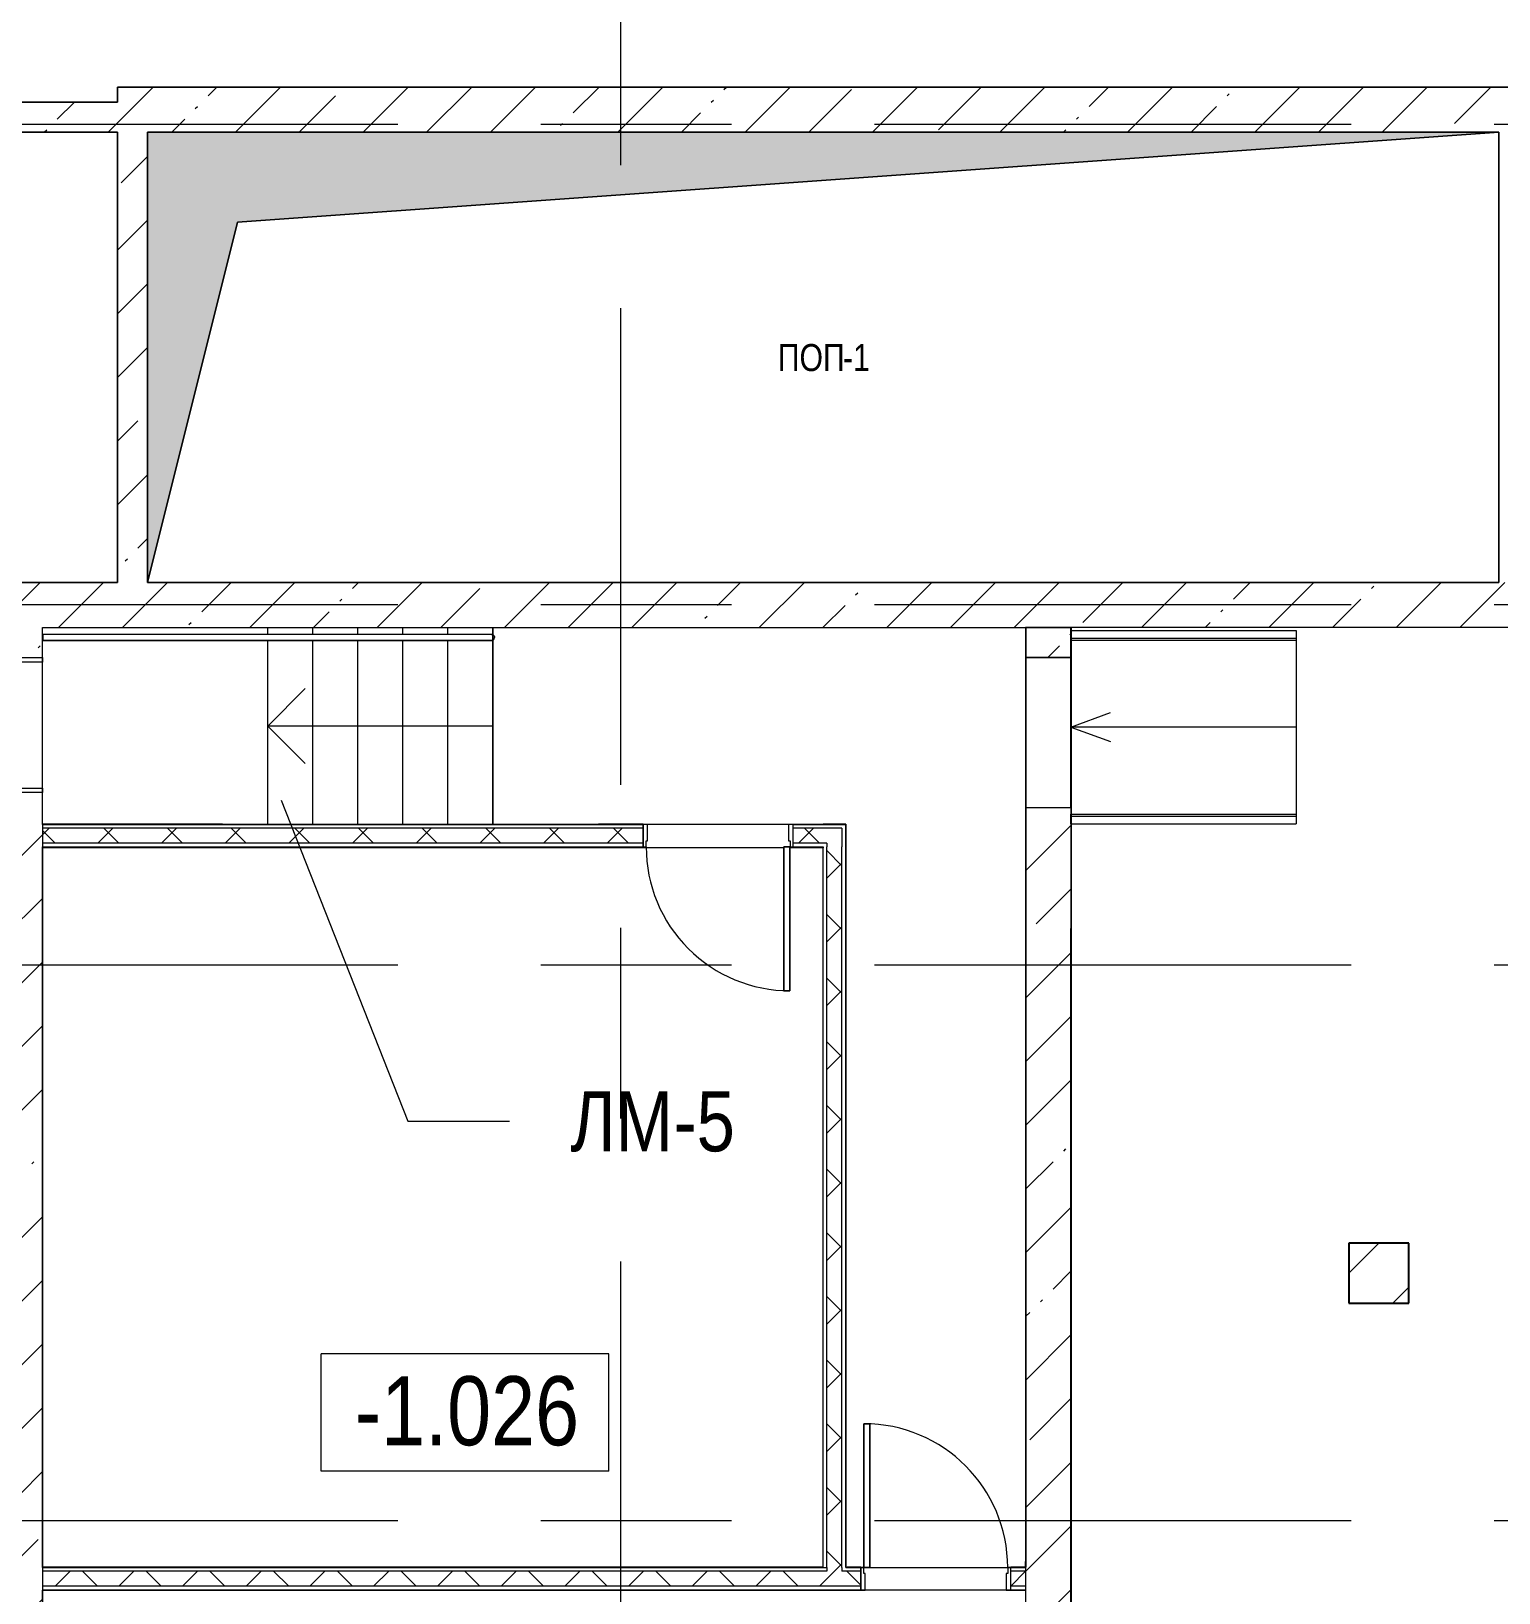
# Model space of a CAD drawing. Header units: millimetres. Extents: x 48966 to 155647, y -43515 to 30475.
# Drawn here: x 82007 to 91782, y 1937 to 12339 of the extents above; entities that cross this region are included whole.
import ezdxf

# ---------------------------------------------------------------- set-up
doc = ezdxf.new("R2010")
doc.units = ezdxf.units.MM
doc.linetypes.add('Осевые', pattern=[6350, 1270, -952.5, 3175, -952.5])
for name, color, linetype, lineweight in [('Двери', 7, 'Continuous', 9), ('Каркас_Импост', 7, 'Continuous', 9), ('Колонны', 7, 'Continuous', 9), ('Колонны-1', 7, 'Continuous', 25), ('Контуры', 7, 'Continuous', 9), ('Линии подступенков-1', 7, 'Continuous', 9), ('Линии свеса', 7, 'Continuous', 9), ('Марки помещений', 7, 'Continuous', 9), ('Обобщенные модели', 7, 'Continuous', 9), ('Общие ребра', 7, 'Continuous', 9), ('Ограждение', 7, 'Continuous', 9), ('Ограничения', 7, 'Continuous', 9), ('Оси-2', 7, 'Осевые', 9), ('Пандус', 7, 'Continuous', 9), ('Панель', 7, 'Continuous', 9), ('Перекрытия', 7, 'Continuous', 9), ('Перила', 7, 'Continuous', 9), ('Поручни', 7, 'Continuous', 9), ('Стены-1', 7, 'Continuous', 18), ('Стрелки вверх', 7, 'Continuous', 9), ('Текстовые примечания', 7, 'Continuous', 9), ('Типовые аннотации', 7, 'Continuous', 9), ('Черная _1 сплошная', 7, 'Continuous', 9), ('Штриховка разреза', 7, 'Continuous', 9), ('Элементы узлов', 7, 'Continuous', 9), ('Элементы узлов-1', 7, 'Continuous', 5)]:
    doc.layers.add(name, color=color, linetype=linetype, lineweight=lineweight)
doc.layers.add('Обобщенные модели-1', color=7, linetype='Continuous', lineweight=9, true_color=0xffbc79)
doc.styles.add('Arial', font='arial.ttf', dxfattribs={"width": 0.8, "height": 180})
doc.styles.add('Arial Narrow_1', font='ARIALN.TTF', dxfattribs={"height": 400})
doc.styles.add('Arial Narrow_2', font='ARIALN.TTF', dxfattribs={"height": 460})
pattern_1 = [(45, (0, 0), (-424.264, 424.264), [600, -100, 20, -100]), (45, (0, 424), (-424.264, 424.264), [])]
pattern_2 = [(45, (0, 0), (-212.132, 212.132), []), (135, (0, 0), (-212.132, -212.132), [])]

# ---------------------------------------------------------------- blocks, each defined once
blk = doc.blocks.new('Колона монолитная92 - Колона монолитная-525558-План -1-го этажа на отм_ -10_350')
at = {"layer": 'Колонны'}
h = blk.add_hatch(dxfattribs=at)
h.set_pattern_fill('FP_10', color=256, style=0, pattern_type=2)
h.set_pattern_definition([(45, (-389, -15980.8), (-493.914, 493.914), []), (45, (104.9, -15980.8), (-493.914, 493.914), [873.125, -174.625, 6.706, -167.919])])
h.paths.add_polyline_path([(90793, -12114), (90793, -11714), (90393, -11714), (90393, -12114)], flags=0)
at = {"layer": 'Колонны-1'}
for p, q in [((90793, -11714), (90393, -11714)), ((90393, -11714), (90393, -12114)), ((90793, -12114), (90793, -11714)), ((90393, -12114), (90793, -12114))]:
    blk.add_line(p, q, dxfattribs=at)
blk = doc.blocks.new('170_ОтверстиеПрямоугольноеВертикальное - 170_ОтверстиеПрямоугольноеВертикальное-5689210-План -1-го этажа на отм_ -10_350')
at = {"layer": 'Обобщенные модели'}
for p, q in [((-4500, -1500), (-4500, 1500)), ((-4500, 1500), (4500, 1500)), ((4500, 1500), (4500, -1500)), ((4500, -1500), (-4500, -1500))]:
    blk.add_line(p, q, dxfattribs=at)
blk = doc.blocks.new('Дверь - Однопольная - ДВ2__21х9-6240637-План -1-го этажа на отм_ -10_350')
at = {"layer": 'Двери'}
for p, q in [((-429, -150), (-389, -150)), ((-429, -1008), (-429, -150)), ((-389, -150), (-389, -1008)), ((-389, -1008), (-429, -1008))]:
    blk.add_line(p, q, dxfattribs=at)
blk.add_arc((-429, -150), 858, 270, 0, dxfattribs=at)
at = {"layer": 'Каркас_Импост'}
for p, q in [((-450, 150), (-420, 150)), ((-450, -150), (-450, 150)), ((-420, 150), (-420, -110)), ((420, 150), (450, 150)), ((420, -110), (420, 150)), ((450, 150), (450, -150)), ((-430, -150), (-450, -150)), ((-430, -110), (-430, -150)), ((-420, -110), (-430, -110)), ((430, -110), (420, -110)), ((430, -150), (430, -110)), ((450, -150), (430, -150))]:
    blk.add_line(p, q, dxfattribs=at)
at = {"layer": 'Панель'}
for p, q in [((-389, -150), (-429, -150)), ((-429, -150), (-429, -1008)), ((-389, -1008), (-389, -150)), ((-429, -1008), (-389, -1008))]:
    blk.add_line(p, q, dxfattribs=at)
blk = doc.blocks.new('Дверь - Однопольная - ДВ2_21х10-6240634-План -1-го этажа на отм_ -10_350')
at = {"layer": 'Двери'}
for p, q in [((-439, 1033), (-479, 1033)), ((-479, 1033), (-479, 75)), ((-439, 75), (-439, 1033)), ((-479, 75), (-439, 75))]:
    blk.add_line(p, q, dxfattribs=at)
blk.add_arc((-479, 75), 958, 360, 90, dxfattribs=at)
at = {"layer": 'Каркас_Импост'}
for p, q in [((-480, 75), (-500, 75)), ((-500, 75), (-500, -75)), ((-480, 35), (-480, 75)), ((-470, 35), (-480, 35)), ((-470, -75), (-470, 35)), ((480, 35), (470, 35)), ((470, 35), (470, -75)), ((500, 75), (480, 75)), ((480, 75), (480, 35)), ((500, -75), (500, 75)), ((-500, -75), (-470, -75)), ((470, -75), (500, -75))]:
    blk.add_line(p, q, dxfattribs=at)
at = {"layer": 'Панель'}
for p, q in [((-479, 1033), (-439, 1033)), ((-479, 75), (-479, 1033)), ((-439, 1033), (-439, 75)), ((-439, 75), (-479, 75))]:
    blk.add_line(p, q, dxfattribs=at)
blk = doc.blocks.new('Ограждение - Ограждение-6219140-План -1-го этажа на отм_ -10_350')
at = {"layer": 'Поручни'}
for p, q in [((88932, 7124), (90432, 7124)), ((88932, 7104), (88932, 7124)), ((88932, 7110), (90432, 7110)), ((88932, 7060), (88932, 7110)), ((88932, 7105), (88932, 7109)), ((90432, 7124), (90432, 7104)), ((90432, 7110), (90432, 7060)), ((90432, 7109), (90432, 7105)), ((88932, 7060), (90432, 7060))]:
    blk.add_line(p, q, dxfattribs=at)
blk = doc.blocks.new('Ограждение - Ограждение-6219171-План -1-го этажа на отм_ -10_350')
at = {"layer": 'Поручни'}
for p, q in [((88932, 8346), (90432, 8346)), ((88932, 8296), (88932, 8346)), ((90432, 8346), (90432, 8296)), ((88932, 8297), (88932, 8301)), ((88932, 8282), (88932, 8301)), ((88932, 8296), (90432, 8296)), ((88932, 8282), (90432, 8282)), ((90432, 8301), (90432, 8297)), ((90432, 8301), (90432, 8282))]:
    blk.add_line(p, q, dxfattribs=at)
blk = doc.blocks.new('Тип перил - Перила_Внутренний_-8441504-План -1-го этажа на отм_ -10_350')
at = {"layer": 'Перила'}
for p, q in [((83569, 8320), (82084, 8320)), ((82084, 8318), (82084, 8283)), ((82084, 8283), (82084, 8318)), ((82084, 8280), (83569, 8280)), ((85082, 8320), (83583, 8320)), ((83583, 8280), (85082, 8280))]:
    blk.add_line(p, q, dxfattribs=at)
at = {"layer": 'Перила', "flags": 128}
for points in [[(83583, 8320), (83582, 8320), (83581, 8320), (83580, 8320), (83579, 8320), (83578, 8320), (83577, 8320), (83575, 8320), (83574, 8320), (83573, 8320), (83572, 8320), (83571, 8320), (83569, 8320), (83569, 8320)], [(83569, 8280), (83570, 8280), (83572, 8280), (83573, 8280), (83574, 8280), (83575, 8280), (83576, 8280), (83578, 8280), (83579, 8280), (83580, 8280), (83581, 8280), (83582, 8280), (83583, 8280), (83583, 8280)], [(85082, 8318), (85082, 8314), (85082, 8310), (85082, 8305), (85082, 8300), (85082, 8295), (85082, 8290), (85082, 8286), (85082, 8283)], [(85082, 8310), (85082, 8314), (85082, 8318)], [(85082, 8291), (85082, 8295), (85082, 8300), (85082, 8303)], [(85082, 8283), (85082, 8286), (85082, 8288)]]:
    blk.add_lwpolyline(points, dxfattribs=at)
blk = doc.blocks.new('Тип перил - d 40 mm-4459119-План -1-го этажа на отм_ -10_350')
at = {"layer": 'Ограничения', "flags": 128}
for points in [[(85072, 8320), (85074, 8320), (85076, 8320), (85077, 8320), (85079, 8319), (85080, 8319), (85082, 8318), (85083, 8317), (85084, 8317), (85085, 8316), (85086, 8315), (85086, 8314), (85087, 8314), (85088, 8313), (85088, 8312), (85089, 8312), (85089, 8311), (85090, 8310), (85090, 8310), (85090, 8309), (85091, 8309), (85091, 8308), (85091, 8308), (85091, 8307), (85091, 8307), (85091, 8306), (85092, 8306), (85092, 8305), (85092, 8305), (85092, 8304), (85092, 8304), (85092, 8303), (85092, 8303), (85092, 8303), (85092, 8302), (85092, 8302), (85092, 8302), (85092, 8301), (85092, 8301), (85092, 8300), (85092, 8300)], [(85072, 8280), (85074, 8280), (85076, 8281), (85077, 8281), (85079, 8281), (85080, 8282), (85082, 8283), (85083, 8283), (85084, 8284), (85085, 8285), (85086, 8285), (85086, 8286), (85087, 8287), (85088, 8288), (85088, 8288), (85089, 8289), (85089, 8290), (85090, 8290), (85090, 8291), (85090, 8292), (85091, 8292), (85091, 8293), (85091, 8293), (85091, 8294), (85091, 8294), (85091, 8295), (85092, 8295), (85092, 8295), (85092, 8296), (85092, 8296), (85092, 8297), (85092, 8297), (85092, 8298), (85092, 8298), (85092, 8298), (85092, 8299), (85092, 8299), (85092, 8299), (85092, 8300), (85092, 8300), (85092, 8300)]]:
    blk.add_lwpolyline(points, dxfattribs=at)
blk = doc.blocks.new('Тип перил - d 40 mm-V2-План -1-го этажа на отм_ -10_350')
at = {"layer": 'Ограничения'}
blk.add_line((0, 0), (0, 0), dxfattribs=at)
blk.add_line((0, 0), (0, 0), dxfattribs=at)
at = {"layer": 'Ограничения', "flags": 128}
for points in [[(0, 20), (1, 20), (2, 20)], [(2, -20), (1, -20), (0, -20), (0, -20)]]:
    blk.add_lwpolyline(points, dxfattribs=at)
blk = doc.blocks.new('Тип перил - Перила_Внутренний_-V3-План -1-го этажа на отм_ -10_350')
at = {"layer": 'Перила'}
for p, q in [((82084, 8280), (82084, 8320)), ((83569, 8320), (82084, 8320)), ((83569, 8280), (82084, 8280)), ((83593, 8320), (83569, 8320)), ((83593, 8280), (83569, 8280)), ((85082, 8320), (83593, 8320)), ((85082, 8280), (83593, 8280)), ((85082, 8280), (85082, 8320))]:
    blk.add_line(p, q, dxfattribs=at)
blk = doc.blocks.new('Марка помещения_Р - Марка помещения-4575829-План -1-го этажа на отм_ -10_350')
at = {"layer": 'Марки помещений'}
for p, q in [((-4.79375, -1.95625), (-4.79375, 1.95625)), ((4.79375, 1.95625), (-4.79375, 1.95625)), ((4.79375, -1.95625), (4.79375, 1.95625)), ((4.79375, -1.95625), (-4.79375, -1.95625))]:
    blk.add_line(p, q, dxfattribs=at)

msp = doc.modelspace()

# ---------------------------------------------------------------- hatches: boundary and pattern name
at = {"layer": 'Штриховка разреза'}
h = msp.add_hatch(dxfattribs=at)
h.set_pattern_fill('FP_61', color=256, style=0, pattern_type=2)
h.set_pattern_definition(pattern_1)
h.paths.add_polyline_path([(92081.6, 11667.1), (92081.6, 11967.1), (82581.6, 11967.1), (82581.6, 11667.1), (91781.6, 11667.1)], flags=0)
h = msp.add_hatch(dxfattribs=at)
h.set_pattern_fill('FP_61', color=256, style=0, pattern_type=2)
h.set_pattern_definition(pattern_1)
h.paths.add_polyline_path([(77402.1, 11667.1), (82581.6, 11667.1), (82581.6, 11867.1), (76581.6, 11867.1), (76581.6, 11667.1)], flags=0)
h = msp.add_hatch(dxfattribs=at)
h.set_pattern_fill('FP_61', color=256, style=0, pattern_type=2)
h.set_pattern_definition(pattern_1)
h.paths.add_polyline_path([(82747.1, 8667.1), (82781.6, 8667.1), (82781.6, 11667.1), (82581.6, 11667.1), (82581.6, 8667.1)], flags=0)
h = msp.add_hatch(dxfattribs=at)
h.set_pattern_fill('FP_61', color=256, style=0, pattern_type=2)
h.set_pattern_definition(pattern_1)
h.paths.add_polyline_path([(83980.5, 8367.1), (104181.6, 8367.1), (104181.6, 8667.1), (76381.6, 8667.1), (76381.6, 8367.1), (83569.4, 8367.1)], flags=0)
h = msp.add_hatch(dxfattribs=at)
h.set_pattern_fill('FP_61', color=256, style=0, pattern_type=2)
h.set_pattern_definition(pattern_1)
h.paths.add_polyline_path([(82081.6, -16032.9), (82081.6, 7267.1), (81781.6, 7267.1), (81781.6, -16032.9)], flags=0)
h.paths.add_polyline_path([(81781.6, 8167.1), (82081.6, 8167.1), (82081.6, 8367.1), (81781.6, 8365.1)], flags=0)
h = msp.add_hatch(dxfattribs=at)
h.set_pattern_fill('FP_61', color=256, style=0, pattern_type=2)
h.set_pattern_definition(pattern_1)
h.paths.add_polyline_path([(88914.4, 6361.8), (88931.6, 6361.8), (88931.6, 7167.1), (88631.6, 7167.1), (88631.6, 6361.8), (88651.5, 6361.8)], flags=0)
h.paths.add_polyline_path([(88931.6, 8167.1), (88931.6, 8367.1), (88631.6, 8367.1), (88631.6, 8167.1), (88914.4, 8167.1)], flags=0)
h = msp.add_hatch(dxfattribs=at)
h.set_pattern_fill('FP_28', color=256, style=0, pattern_type=2)
h.set_pattern_definition(pattern_2)
h.paths.add_polyline_path([(82081.6, 6930.3), (85786, 6930.3), (85786, 7030.3), (82081.6, 7030.3)], flags=0)
h.paths.add_polyline_path([(87406.6, 6930.3), (87406.6, 7030.3), (87281.6, 7030.3), (87281.6, 6930.3), (87306.6, 6930.3)], flags=0)
h = msp.add_hatch(dxfattribs=at)
h.set_pattern_fill('FP_28', color=256, style=0, pattern_type=2)
h.set_pattern_definition(pattern_2)
h.paths.add_polyline_path([(87281.6, 6930.3), (87281.6, 7030.3), (87081.6, 7030.3), (87081.6, 6930.3), (87269.7, 6930.3)], flags=0)
h.paths.add_polyline_path([(85786, 6930.3), (86081.6, 6932.3), (86081.6, 7030.3), (85786, 7030.3)], flags=0)
h = msp.add_hatch(dxfattribs=at)
h.set_pattern_fill('FP_28', color=256, style=0, pattern_type=2)
h.set_pattern_definition(pattern_2)
h.paths.add_polyline_path([(87306.6, 2080.3), (87406.6, 2080.3), (87406.6, 6930.3), (87306.6, 6930.3), (87306.6, 2105.3)], flags=0)
h = msp.add_hatch(dxfattribs=at)
h.set_pattern_fill('FP_61', color=256, style=0, pattern_type=2)
h.set_pattern_definition(pattern_1)
h.paths.add_polyline_path([(88631.6, -15732.9), (88931.6, -15732.9), (88931.6, -15707.4), (88631.6, -15707.4)], flags=0)
h.paths.add_polyline_path([(88931.6, -12374.4), (88931.6, 6361.8), (88631.6, 6361.8), (88631.6, 2144.4), (88651.5, 2144.4), (88651.5, 1937.1), (88631.6, 1937.1), (88631.6, -12374.4), (88914.4, -12374.4)], flags=0)
h = msp.add_hatch(dxfattribs=at)
h.set_pattern_fill('FP_61', color=256, style=0, pattern_type=2)
h.set_pattern_definition(pattern_1)
h.paths.add_polyline_path([(88637.7, 1937.1), (88651.5, 1937.1), (88651.5, 2144.4), (88631.6, 2144.4), (88631.6, 1937.1)], flags=0)
h = msp.add_hatch(dxfattribs=at)
h.set_pattern_fill('FP_28', color=256, style=0, pattern_type=2)
h.set_pattern_definition(pattern_2)
h.paths.add_polyline_path([(87440.7, 1980.3), (87440.7, 2080.3), (82081.6, 2080.3), (82081.6, 1980.3), (87269.7, 1980.3)], flags=0)
h = msp.add_hatch(dxfattribs=at)
h.set_pattern_fill('FP_28', color=256, style=0, pattern_type=2)
h.set_pattern_definition(pattern_2)
h.paths.add_polyline_path([(88531.6, 1980.3), (88631.6, 1980.3), (88631.6, 2080.3), (88531.6, 2080.3)], flags=0)
h.paths.add_polyline_path([(87531.6, 1980.3), (87531.6, 2080.3), (87440.7, 2080.3), (87440.7, 1980.3)], flags=0)
at = {"layer": 'Элементы узлов-1'}
msp.add_hatch(color=256, dxfattribs=at).paths.add_polyline_path([(82781.6, 8667.1), (83381.6, 11067.1), (91781.6, 11667.1), (82781.6, 11667.1), (82781.6, 8710.5)], flags=0)

# ---------------------------------------------------------------- linework, layer by layer
at = {"layer": 'Контуры'}
for p, q in [((82581.6, 11667), (81011.6, 11667)), ((82581.6, 8667.1), (82581.6, 11667)), ((82581.6, 8667.1), (82581.6, 11666.8)), ((81011.6, 8667.1), (82581.6, 8667.1)), ((81251.6, 8667.1), (82581.6, 8667.1)), ((82081.6, 8311.9), (82081.6, 8367.1)), ((82081.6, 8367.1), (83281.6, 8367.1)), ((83281.6, 8367.1), (83281.6, 8365.3)), ((85081.6, 8365.3), (83281.6, 8365.3)), ((85081.6, 8309.2), (85081.6, 8365.3)), ((82081.6, 8305.1), (82081.6, 8309.7)), ((82081.6, 8298.8), (82081.6, 8303.8)), ((82081.6, 7056.3), (82081.6, 8291.2)), ((85081.6, 8304), (85081.6, 8306.9)), ((85081.6, 8290.9), (85081.6, 8303.1)), ((85081.6, 7055.3), (85081.6, 8288.5)), ((83281.6, 7056.3), (82081.6, 7056.3)), ((85081.6, 7055.3), (83281.6, 7055.3))]:
    msp.add_line(p, q, dxfattribs=at)
at = {"layer": 'Линии подступенков-1'}
for p, q in [((83581.6, 8318.3), (83581.6, 8365.3)), ((83881.6, 8320.3), (83881.6, 8365.3)), ((84181.6, 8320.3), (84181.6, 8365.3)), ((84481.6, 8320.3), (84481.6, 8365.3)), ((84781.6, 8320.3), (84781.6, 8365.3)), ((85081.6, 8309.2), (85081.6, 8365.3)), ((83581.6, 7055.3), (83581.6, 8282.3)), ((83881.6, 7055.3), (83881.6, 8280.3)), ((84181.6, 7055.3), (84181.6, 8280.3)), ((84481.6, 7055.3), (84481.6, 8280.3)), ((84781.6, 7055.3), (84781.6, 8280.3)), ((85081.6, 8304), (85081.6, 8306.9)), ((85081.6, 8290.9), (85081.6, 8303.1)), ((85081.6, 7055.3), (85081.6, 8288.5))]:
    msp.add_line(p, q, dxfattribs=at)
at = {"layer": 'Линии свеса'}
for p, q in [((83581.6, 8318.3), (83581.6, 8365.3)), ((83881.6, 8320.3), (83881.6, 8365.3)), ((84181.6, 8320.3), (84181.6, 8365.3)), ((84481.6, 8320.3), (84481.6, 8365.3)), ((84781.6, 8320.3), (84781.6, 8365.3)), ((83581.6, 7055.3), (83581.6, 8282.3)), ((83881.6, 7055.3), (83881.6, 8280.3)), ((84181.6, 7055.3), (84181.6, 8280.3)), ((84481.6, 7055.3), (84481.6, 8280.3)), ((84781.6, 7055.3), (84781.6, 8280.3))]:
    msp.add_line(p, q, dxfattribs=at)
at = {"layer": 'Обобщенные модели-1'}
for p, q in [((91781.6, 11667.1), (82781.6, 11667.1)), ((82781.6, 11667.1), (82781.6, 8667.1)), ((91781.6, 8667.1), (91781.6, 11667.1)), ((82781.6, 8667.1), (91781.6, 8667.1))]:
    msp.add_line(p, q, dxfattribs=at)
at = {"layer": 'Общие ребра'}
for p, q in [((82081.6, 8167.1), (82081.6, 8367.1)), ((82081.6, 7055.3), (82081.6, 7267.1)), ((82081.6, 7055.3), (82081.6, 7030.3)), ((85786, 7030.3), (82081.6, 7030.3)), ((82081.6, 7030.3), (82081.6, 6930.3)), ((85786, 7055.3), (82083.6, 7055.3)), ((82083.6, 7055.3), (85786, 7055.3)), ((86081.6, 7055.3), (85786, 7055.3)), ((85786, 7055.3), (86081.6, 7055.3)), ((86081.6, 7030.3), (85786, 7030.3)), ((87281.6, 7055.3), (87081.6, 7055.3)), ((87081.6, 7055.3), (87281.6, 7055.3)), ((87281.6, 7030.3), (87081.6, 7030.3)), ((87431.6, 7055.3), (87281.6, 7055.3)), ((87281.6, 7055.3), (87431.6, 7055.3)), ((87406.6, 7030.3), (87281.6, 7030.3)), ((87406.6, 7030.3), (87406.6, 6930.3)), ((85786, 6930.3), (82081.6, 6930.3)), ((82081.6, 6930.3), (82081.6, 6905.3)), ((82083.6, 6905.3), (85786, 6905.3)), ((86081.6, 6930.3), (85786, 6930.3)), ((85786, 6905.3), (86081.6, 6905.3)), ((87281.6, 6930.3), (87081.6, 6930.3)), ((87081.6, 6905.3), (87279.6, 6905.3)), ((87306.6, 6930.3), (87281.6, 6930.3)), ((87306.6, 6930.3), (87306.6, 6905.3)), ((87306.6, 2105.3), (87306.6, 6905.3)), ((87406.6, 6930.3), (87406.6, 6905.3)), ((87406.6, 2105.3), (87406.6, 6905.3)), ((88631.6, 2144.4), (88631.6, 6361.8)), ((88631.6, 6361.8), (88631.6, 2144.4)), ((88931.6, 6361.8), (88931.6, -12374.4)), ((88931.6, -12374.4), (88931.6, 6361.8)), ((82081.6, 2105.3), (82081.6, 2080.3)), ((87281.6, 2105.3), (87306.6, 2105.3)), ((87306.6, 2105.3), (87306.6, 2080.3)), ((87406.6, 2105.3), (87406.6, 2080.3)), ((87440.7, 2105.3), (87433.6, 2105.3)), ((87433.6, 2105.3), (87440.7, 2105.3)), ((87531.6, 2105.3), (87440.7, 2105.3)), ((87440.7, 2105.3), (87531.6, 2105.3)), ((88631.6, 2105.3), (88531.6, 2105.3)), ((88531.6, 2105.3), (88631.6, 2105.3)), ((88631.6, 2107.3), (88631.6, 2144.4)), ((88631.6, 2144.4), (88631.6, 2107.3)), ((88631.6, 2080.3), (88631.6, 2105.3)), ((87306.6, 2080.3), (82081.6, 2080.3)), ((82081.6, 2080.3), (82081.6, 1980.3)), ((87440.7, 1980.3), (82081.6, 1980.3)), ((82081.6, 1980.3), (82081.6, 1955.3)), ((87440.7, 2080.3), (87406.6, 2080.3)), ((87531.6, 2080.3), (87440.7, 2080.3)), ((87531.6, 1980.3), (87440.7, 1980.3)), ((88631.6, 2080.3), (88531.6, 2080.3)), ((88631.6, 1980.3), (88531.6, 1980.3)), ((88631.6, 1980.3), (88631.6, 2080.3)), ((88631.6, 1955.3), (88631.6, 1980.3)), ((82083.6, 1955.3), (87440.7, 1955.3)), ((87440.7, 1955.3), (87531.6, 1955.3)), ((88531.6, 1955.3), (88629.6, 1955.3))]:
    msp.add_line(p, q, dxfattribs=at)
at = {"layer": 'Оси-2'}
for p, q in [((85931.6, 25417.1), (85931.6, -41737.8)), ((150171.6, 11717.1), (50565.6, 11717.1)), ((150171.6, 8517.1), (50565.6, 8517.1)), ((150171.6, 6117.1), (50565.6, 6117.1)), ((150171.6, 2417.1), (50565.6, 2417.1))]:
    msp.add_line(p, q, dxfattribs=at)
at = {"layer": 'Пандус'}
for p, q in [((88931.6, 8304.1), (88931.6, 7104.1)), ((90431.6, 8304.1), (90431.6, 7104.1))]:
    msp.add_line(p, q, dxfattribs=at)
at = {"layer": 'Перекрытия'}
for p, q in [((82581.6, 11867.1), (82581.6, 11967.1)), ((82581.6, 11967.1), (92081.6, 11967.1)), ((74681.6, 11867.1), (82581.6, 11867.1)), ((76581.6, 11667.1), (82581.6, 11667.1)), ((82581.6, 11667.1), (82581.6, 8667.1)), ((82781.6, 11667.1), (91781.6, 11667.1)), ((82781.6, 8667.1), (82781.6, 11667.1)), ((91781.6, 11667.1), (91781.6, 8667.1)), ((82581.6, 8667.1), (81781.6, 8667.1)), ((91781.6, 8667.1), (82781.6, 8667.1)), ((85081.6, 8367.1), (85081.6, 8309.2)), ((88631.6, 8167.1), (88631.6, 8367.1)), ((104181.6, 8367.1), (88931.6, 8367.1)), ((85081.6, 8306.9), (85081.6, 8304)), ((85081.6, 8303.1), (85081.6, 8290.9)), ((85081.6, 8288.5), (85081.6, 7057.1)), ((88931.6, 8167.1), (88631.6, 8167.1)), ((88931.6, 7167.1), (88931.6, 8167.1)), ((88631.6, 7167.1), (88931.6, 7167.1)), ((85081.6, 7057.1), (87431.6, 7057.1)), ((87431.6, 7057.1), (87431.6, 2105.3)), ((87020.6, 6900.3), (82081.6, 6900.3)), ((82081.6, 6900.3), (82081.6, 2105.3)), ((87281.6, 6900.3), (87060.6, 6900.3)), ((87281.6, 2105.3), (87281.6, 6900.3)), ((82081.6, 2105.3), (87281.6, 2105.3)), ((87431.6, 2105.3), (88631.6, 2105.3)), ((88631.6, 1955.3), (82081.6, 1955.3)), ((82081.6, 1955.3), (82081.6, -15732.9)), ((88631.6, -12417.9), (88631.6, 1955.3))]:
    msp.add_line(p, q, dxfattribs=at)
at = {"layer": 'Стены-1'}
for p, q in [((92081.6, 11967.1), (82581.6, 11967.1)), ((82581.6, 11967.1), (82581.6, 11867.1)), ((82581.6, 11867.1), (76581.6, 11867.1)), ((76581.6, 11667.1), (82581.6, 11667.1)), ((82581.6, 11667.1), (82581.6, 8667.1)), ((82781.6, 11667.1), (91781.6, 11667.1)), ((82781.6, 8667.1), (82781.6, 11667.1)), ((91781.6, 11667.1), (91781.6, 8667.1)), ((82581.6, 8667.1), (76581.6, 8667.1)), ((91781.6, 8667.1), (82781.6, 8667.1)), ((82081.6, 8367.1), (88631.6, 8367.1)), ((88631.6, 8367.1), (88629.6, 8367.1)), ((88629.6, 8365.1), (88629.6, 2144.4)), ((88931.6, 8367.1), (88631.6, 8367.1)), ((88631.6, 8367.1), (88631.6, 6361.8)), ((88631.6, 8367.1), (88631.6, 8167.1)), ((88631.6, 8367.1), (88931.6, 8367.1)), ((104181.6, 8367.1), (88931.6, 8367.1)), ((88931.6, 8367.1), (88931.6, 6361.8)), ((88931.6, 8367.1), (88933.6, 8367.1)), ((88931.6, 8167.1), (88931.6, 8367.1)), ((88933.6, 8365.1), (88933.6, -12374.4)), ((81781.6, 8167.1), (82081.6, 8167.1)), ((88631.6, 8167.1), (88931.6, 8167.1)), ((82081.6, 7267.1), (81781.6, 7267.1)), ((88631.6, 7167.1), (88631.6, 6361.8)), ((88631.6, 7167.1), (88931.6, 7167.1)), ((88931.6, 7167.1), (88931.6, 6361.8)), ((82081.6, 7055.3), (82083.6, 7055.3)), ((82083.6, 7057.3), (85786, 7057.3)), ((86081.6, 7057.3), (85786, 7057.3)), ((86081.6, 7055.3), (86081.6, 7057.3)), ((86081.6, 6905.3), (86081.6, 7055.3)), ((87081.6, 7057.3), (87281.6, 7057.3)), ((87081.6, 7055.3), (87081.6, 7057.3)), ((87081.6, 6905.3), (87081.6, 7055.3)), ((87433.6, 7057.3), (87281.6, 7057.3)), ((87431.6, 7030.3), (87431.6, 7055.3)), ((87431.6, 6905.3), (87431.6, 7030.3)), ((87433.6, 7055.3), (87433.6, 7057.3)), ((82081.6, 2105.3), (82081.6, 6905.3)), ((82081.6, 6905.3), (82083.6, 6905.3)), ((87279.6, 6905.3), (87281.6, 6905.3)), ((87281.6, 6905.3), (87281.6, 6900.3)), ((87281.6, 2105.3), (87281.6, 6900.3)), ((87431.6, 2105.3), (87431.6, 6905.3)), ((82081.6, 2105.3), (87281.6, 2105.3)), ((87279.6, 2107.3), (82083.6, 2107.3)), ((82083.6, 2105.3), (87281.6, 2105.3)), ((87281.6, 2105.3), (87281.6, 2107.3)), ((87431.6, 2105.3), (87433.6, 2105.3)), ((87433.6, 2107.3), (87440.7, 2107.3)), ((87531.6, 2107.3), (87440.7, 2107.3)), ((87531.6, 2105.3), (87531.6, 2107.3)), ((87531.6, 1955.3), (87531.6, 2105.3)), ((88629.6, 2107.3), (88531.6, 2107.3)), ((88531.6, 2105.3), (88531.6, 2107.3)), ((88531.6, 1955.3), (88531.6, 2105.3)), ((88629.6, 2107.3), (88629.6, 2144.4)), ((88631.6, 2105.3), (88631.6, 2107.3)), ((88631.6, 2105.3), (88631.6, 2107.3)), ((82081.6, -15732.9), (82081.6, 1955.3)), ((82081.6, 1955.3), (82083.6, 1955.3)), ((88629.6, 1955.3), (88631.6, 1955.3)), ((88631.6, 1937.1), (88631.6, 1955.3))]:
    msp.add_line(p, q, dxfattribs=at)
at = {"layer": 'Стрелки вверх'}
for p, q in [((83581.6, 7710.3), (83831.6, 7960.3)), ((83881.6, 7710.3), (83581.6, 7710.3)), ((83581.6, 7710.3), (83831.6, 7460.3)), ((84181.6, 7710.3), (83881.6, 7710.3)), ((84481.6, 7710.3), (84181.6, 7710.3)), ((84781.6, 7710.3), (84481.6, 7710.3)), ((85081.6, 7710.3), (84781.6, 7710.3))]:
    msp.add_line(p, q, dxfattribs=at)
at = {"layer": 'Текстовые примечания'}
for p, q in [((83671.2, 7216.5), (84514.7, 5077.6)), ((84514.7, 5077.6), (85192, 5077.6))]:
    msp.add_line(p, q, dxfattribs=at)
at = {"layer": 'Черная _1 сплошная'}
for p, q in [((88931.6, 7704.1), (89194.7, 7799.9)), ((90431.6, 7704.1), (88931.6, 7704.1)), ((88931.6, 7704.1), (89194.7, 7608.4))]:
    msp.add_line(p, q, dxfattribs=at)
at = {"layer": 'Элементы узлов'}
for p, q in [((91781.6, 11667.1), (82781.6, 11667.1)), ((82781.6, 11667.1), (82781.6, 8667.1)), ((91781.6, 11667.1), (83381.6, 11067.1)), ((83381.6, 11067.1), (91781.6, 11667.1)), ((91781.6, 8667.1), (91781.6, 11667.1)), ((83381.6, 11067.1), (82781.6, 8667.1)), ((82781.6, 8667.1), (83381.6, 11067.1)), ((82781.6, 8667.1), (91781.6, 8667.1))]:
    msp.add_line(p, q, dxfattribs=at)

# ---------------------------------------------------------------- block references
at = {"layer": 'Двери'}
for name, p, rotation in [('Дверь - Однопольная - ДВ2__21х9-6240637-План -1-го этажа на отм_ -10_350', (81931.6, 7717.1), 270), ('Дверь - Однопольная - ДВ2_21х10-6240634-План -1-го этажа на отм_ -10_350', (86581.6, 6980.3), 180)]:
    msp.add_blockref(name, p, dxfattribs=dict(at, rotation=rotation))
msp.add_blockref('Дверь - Однопольная - ДВ2_21х10-6240634-План -1-го этажа на отм_ -10_350', (88031.6, 2030.3), dxfattribs=at)
at = {"layer": 'Колонны'}
msp.add_blockref('Колона монолитная92 - Колона монолитная-525558-План -1-го этажа на отм_ -10_350', (389, 15980.8), dxfattribs=at)
at = {"layer": 'Марки помещений', "xscale": 199.9999999999999, "yscale": 199.9999999999999, "zscale": 199.9999999999999}
msp.add_blockref('Марка помещения_Р - Марка помещения-4575829-План -1-го этажа на отм_ -10_350', (84895.7, 3137.8), dxfattribs=at)
at = {"layer": 'Ограждение'}
for name in ['Ограждение - Ограждение-6219171-План -1-го этажа на отм_ -10_350', 'Ограждение - Ограждение-6219140-План -1-го этажа на отм_ -10_350']:
    msp.add_blockref(name, (0, 0), dxfattribs=at)
at = {"layer": 'Ограничения', "rotation": 180}
msp.add_blockref('Тип перил - d 40 mm-V2-План -1-го этажа на отм_ -10_350', (82083.6, 8300.3), dxfattribs=at)
at = {"layer": 'Ограничения'}
msp.add_blockref('Тип перил - Перила_Внутренний_-V3-План -1-го этажа на отм_ -10_350', (0, 0), dxfattribs=at)
at = {"layer": 'Перила'}
for name in ['Тип перил - Перила_Внутренний_-8441504-План -1-го этажа на отм_ -10_350', 'Тип перил - d 40 mm-4459119-План -1-го этажа на отм_ -10_350']:
    msp.add_blockref(name, (0, 0), dxfattribs=at)
at = {"layer": 'Элементы узлов'}
msp.add_blockref('170_ОтверстиеПрямоугольноеВертикальное - 170_ОтверстиеПрямоугольноеВертикальное-5689210-План -1-го этажа на отм_ -10_350', (87281.6, 10167.1), dxfattribs=at)

# ---------------------------------------------------------------- texts
at = {"layer": 'Марки помещений', "insert": (84161.8, 3379.6), "char_height": 460, "width": 1795.78, "attachment_point": 1, "style": 'Arial Narrow_2'}
msp.add_mtext('-1.026', dxfattribs=at)
at = {"layer": 'Текстовые примечания', "char_height": 400, "attachment_point": 1, "style": 'Arial Narrow_1'}
for s, insert, width in [('ЛМ', (85598.4, 5277.6), 833.755), ('-5', (86286.3, 5277.6), 513.08)]:
    msp.add_mtext(s, dxfattribs=dict(at, insert=insert, width=width))
at = {"layer": 'Типовые аннотации', "char_height": 180, "attachment_point": 1, "style": 'Arial'}
for s, insert, width in [('ПОП', (86979.4, 10255.1), 525.907), ('-1', (87413.4, 10255.1), 218.059)]:
    msp.add_mtext(s, dxfattribs=dict(at, insert=insert, width=width))

doc.saveas('drawing.dxf')
